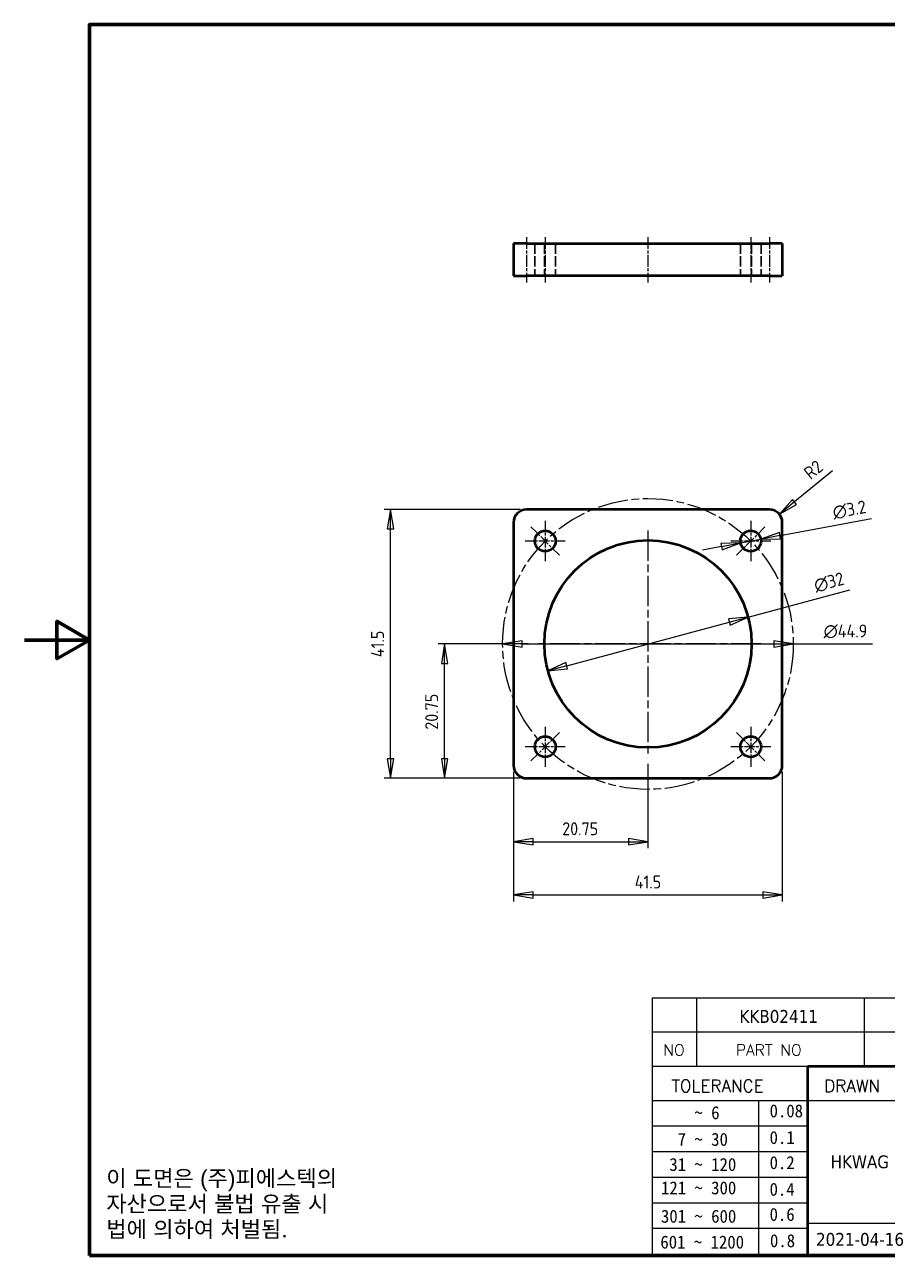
# Model space of a CAD drawing. Header units: millimetres. Extents: x 0 to 297, y 0 to 210.
# Drawn here: x 0 to 133.3, y 10 to 200 of the extents above; entities that cross this region are included whole.
import ezdxf
from ezdxf.enums import TextEntityAlignment as Align

# ---------------------------------------------------------------- set-up
doc = ezdxf.new("R2010")
doc.units = ezdxf.units.MM
doc.linetypes.add('CHAIN', pattern=[0.35429999999999995, 0.2362, -0.0295, 0.0591, -0.0295])
doc.linetypes.add('DASHED', pattern=[0.2067, 0.1654, -0.0413])
doc.layers.get('0').update_dxf_attribs({"lineweight": 25})
for name, color, linetype, lineweight in [('가려진 것(ISO)', 5, 'DASHED', 35), ('가시적인 것(ISO)', 7, 'Continuous', 50), ('경계(ISO)', 7, 'Continuous', 70), ('기호(ISO)', 7, 'Continuous', 25), ('제목(ISO)', 5, 'Continuous', 50), ('중심 표식(ISO)', 1, 'Continuous', 25), ('중심선(ISO)', 1, 'Continuous', 25), ('치수(ISO)', 7, 'Continuous', 25)]:
    doc.layers.add(name, color=color, linetype=linetype, lineweight=lineweight)
doc.styles.add('HAN_291', font='')
doc.styles.add('ISO Proportional', font='arial.ttf')
doc.styles.add('ISO ProportionalPSTEK', font='isocp.shx')
doc.styles.add('RC_284', font='ROMANC.shx')
doc.styles.add('RC_287', font='ROMANC.shx')
doc.styles.add('텍스트 스타일359', font='tahoma.ttf')
doc.styles.get('HAN_291').set_extended_font_data('GulimChe')
doc.dimstyles.new('PSTEK', dxfattribs={"dimtxt": 2, "dimasz": 3, "dimexe": 1, "dimexo": 1, "dimgap": 1, "dimtad": 1, "dimrnd": 1e-08, "dimdsep": 46, "dimtxsty": 'ISO ProportionalPSTEK', "dimblk": 'Filled-1', "dimcen": 0.09, "dimdle": 10, "dimclrd": 3, "dimclre": 3, "dimclrt": 1, "dimadec": 1, "dimazin": 2, "dimtfac": 1, "dimtmove": 0, "dimatfit": 3, "dimfxl": 0, "dimtolj": 1, "dimlwd": -1, "dimlwe": -1, "dimarcsym": 0})

# ---------------------------------------------------------------- blocks, each defined once
blk = doc.blocks.new('경계 Default Border')
at = {"layer": '경계(ISO)', "flags": 128}
for points in [[(10, 10), (10, 200), (287.0000076293945, 200), (287.0000076293945, 10), (10, 10)], [(0, 105), (10, 105), (5, 107.8867530822754), (5, 102.1132469177246), (10, 105)]]:
    blk.add_lwpolyline(points, dxfattribs=at)
blk = doc.blocks.new('제목 블록 PSTEK')
at = {"color": 180}
for p, q in [((182.475792979055, 11.79100474011392), (182.4757929790549, 51.56524660363496)), ((182.4757929790549, 51.56524660363496), (372.4757929537551, 51.56524660363496)), ((189.2651435055721, 51.56524660363496), (189.2651435055722, 41.00524660363494)), ((215.2152739891528, 41.00524660363494), (215.2152739891528, 51.56524660363496)), ((182.475792979055, 46.2852466036349), (372.4757929537551, 46.28524660363492)), ((182.475792979055, 41.00524660363493), (206.451475290024, 41.00524660363493)), ((182.475792979055, 35.72524660363497), (206.451475290024, 35.72524660363497)), ((198.8621818849491, 12.02524660363491), (198.8621818849491, 35.72524660363497)), ((206.451475290024, 35.72524660363497), (372.4757929537551, 35.72524660363497)), ((182.475792979055, 31.77524660363492), (206.451475290024, 31.77524660363492)), ((182.475792979055, 27.82524660363487), (206.451475290024, 27.82524660363487)), ((182.475792979055, 23.87524660363505), (206.451475290024, 23.87524660363505)), ((182.475792979055, 19.92524660363478), (206.451475290024, 19.92524660363478)), ((182.475792979055, 15.97524660363496), (206.451475290024, 15.97524660363496)), ((206.451475290024, 16.74100474011396), (255.9175931367359, 16.74100474011396)), ((182.475792979055, 11.79100474011392), (372.4757929537551, 11.79100474011389))]:
    blk.add_line(p, q, dxfattribs=at)
at = {"color": 7, "linetype": 'Continuous', "lineweight": 25}
blk.add_line((182.4771903250938, 46.27967054998719), (231.7273669611342, 46.27967054998717), dxfattribs=at)
at = {"color": 7, "lineweight": 50}
for p, q in [((206.4514752900237, 11.79100474011392), (206.4514752900237, 41.00524660363494)), ((206.451475290024, 41.00524660363494), (372.4757929537551, 41.00524660363496))]:
    blk.add_line(p, q, dxfattribs=at)
at = {"color": 7}
for s, height, style, p in [('NO', 1.742399930953979, 'RC_284', (184.135398793432, 42.62317362549192)), ('PART NO', 1.742399930953979, 'RC_284', (195.3359407378685, 42.62317362549192)), (' TOLERANCE', 1.899999976158142, 'RC_287', (184.0872874387979, 37.00893196870329)), ('DRAWN', 1.899999976158142, 'RC_287', (208.9766620976279, 37.00893196870329)), ('    ~ 6', 2.000000029802322, 'HAN_291', (183.7721304966814, 32.8176515608431)), ('0.08', 2.000000029802322, 'HAN_291', (200.5467345600617, 33.09873600004101)), ('  7 ~ 30', 2.000000029802322, 'HAN_291', (183.7721304966814, 28.70538114822415)), ('0.1', 2.000000029802322, 'HAN_291', (200.5467345600617, 28.98646558742206)), (' 31 ~ 120', 2.000000029802322, 'HAN_291', (183.7721304966814, 24.82628181916237)), ('0.2', 2.000000029802322, 'HAN_291', (200.5467345600617, 25.10736625836028)), ('121 ~ 300', 2.000000029802322, 'HAN_291', (183.7721304966814, 21.21401206133254)), ('0.4', 2.000000029802322, 'HAN_291', (200.5467345600617, 20.99509650053045)), ('0.6', 2.000000029802322, 'HAN_291', (200.5467345600617, 17.11599717146868)), ('301 ~ 600', 2.000000029802322, 'HAN_291', (183.7721304966814, 16.83491273227077)), ('601 ~ 1200', 2.000000029802322, 'HAN_291', (183.6802025156883, 12.84759660881125)), ('0.8', 2.000000029802322, 'HAN_291', (200.6097246063884, 13.05732192299702))]:
    blk.add_text(s, height=height, dxfattribs=dict(at, style=style)).set_placement(p)
at = {"layer": '제목(ISO)', "color": 7, "style": '텍스트 스타일359'}
for tag, p in [('부품_번호_001', (195.8984192975649, 47.68851719507643)), ('설명_001', (235.7631287487936, 47.93159905692535)), ('재질_001', (293.7506796435016, 47.93372118353429)), ("3._Q'TY_001", (312.7118730373913, 47.93039168245939)), ('질량\\P3;_001', (350.3491844443128, 48.17078166006607)), ('1._MODEL_NAME_001', (332.1084007889927, 37.37372118353427)), ('제목_001', (336.4397995242736, 32.13114855912003)), ('부품_번호_001', (334.5576595507968, 26.81372118353431)), ('설계자_001', (209.9799229420091, 25.24293205220372)), ('프로젝트_001', (271.7590988545725, 16.70023296085608)), ('작성_날짜_001', (207.7211894128072, 13.27447932001324)), ('시트_크기_001', (260.7764988779332, 14.84660024536737)), ('프로젝트_002', (275.5713032329241, 13.30272914206318))]:
    blk.add_attdef(tag, p, '', height=1.983050853013992, dxfattribs=at)
for tag, p in [('4._COLOR', (327.6805273250926, 48.92524660363493)), ('점검자', (231.1845342133799, 26.23312567187446)), ('엔지니어링_승인자', (247.673240162284, 26.23312567187446)), ('점검_날짜', (231.1845342133799, 14.26600474011394)), ('엔지니어링_승인_날짜', (247.673240162284, 14.26600474011394))]:
    blk.add_attdef(tag, text='', height=1.983050853013992, dxfattribs=at).set_placement(p, align=Align.MIDDLE_CENTER)
blk = doc.blocks.new('Filled-1')
at = {"color": 0}
for p, q in [((0, 0), (-1, 0.1666666666666667)), ((-1, 0.1666666666666667), (-1, -0.1666666666666667)), ((-1, 0), (0, 0)), ((-1, -0.1666666666666667), (0, 0))]:
    blk.add_line(p, q, dxfattribs=at)
at = {"color": 0, "flags": 128}
blk.add_lwpolyline([(-1, -0.1666666666666667), (0, 0), (-1, 0.1666666666666667), (-1, -0.1666666666666667)], dxfattribs=at)
at = {"color": 0}
blk.add_solid([(-1, -0.1666666666666667), (0, 0), (-1, 0.1666666666666667), (-1, -0.1666666666666667)], dxfattribs=at)
blk = doc.blocks.new('*D13')
at = {"layer": 'Defpoints', "color": 0, "transparency": 16777216}
for p in [(111.7407342250575, 108.5367751262201), (80.83110778380691, 100.2545656829409)]:
    blk.add_point(p, dxfattribs=at)
at = {"layer": '치수(ISO)', "color": 3, "transparency": 16777216}
for p, q in [((111.7407342250575, 108.5367751262201), (127.4419279730892, 112.7438973112089)), ((83.72888526267417, 101.0310228182483), (108.8429567461903, 107.7603179909127))]:
    blk.add_line(p, q, dxfattribs=at)
at = {"layer": '치수(ISO)', "color": 3, "transparency": 16777216, "xscale": 3, "yscale": 3, "zscale": 3}
for p, rotation in [((111.7407342250575, 108.5367751262201), 14.99999999999723), ((80.83110778380691, 100.2545656829409), 194.9999999999972)]:
    blk.add_blockref('Filled-1', p, dxfattribs=dict(at, rotation=rotation))
at = {"layer": '치수(ISO)', "color": 1, "transparency": 16777216, "insert": (121.7197146241923, 114.3168709957313), "char_height": 2, "attachment_point": 1, "rotation": 14.999999999997241, "style": 'ISO ProportionalPSTEK'}
blk.add_mtext('\\A1;∅32', dxfattribs=at)
blk = doc.blocks.new('*D14')
at = {"layer": 'Defpoints', "color": 0, "transparency": 16777216}
for p in [(73.83528070177059, 104.3956928552208), (118.7365613070936, 104.3956479539402)]:
    blk.add_point(p, dxfattribs=at)
at = {"layer": '치수(ISO)', "color": 3, "transparency": 16777216}
for p, q in [((76.83528070176908, 104.3956898552208), (115.7365613070951, 104.3956509539402)), ((118.7365613070936, 104.3956479539402), (130.9659589926181, 104.3956357245425))]:
    blk.add_line(p, q, dxfattribs=at)
at = {"layer": '치수(ISO)', "color": 3, "transparency": 16777216, "xscale": 3, "yscale": 3, "zscale": 3}
for p, rotation in [((73.83528070177059, 104.3956928552208), 179.9999427042204), ((118.7365613070936, 104.3956479539402), 359.9999427042204)]:
    blk.add_blockref('Filled-1', p, dxfattribs=dict(at, rotation=rotation))
at = {"layer": '치수(ISO)', "color": 1, "transparency": 16777216, "insert": (123.4227750346184, 107.395643267728), "char_height": 2, "attachment_point": 1, "rotation": 359.9999427042204, "style": 'ISO ProportionalPSTEK'}
blk.add_mtext('\\A1;∅44.9', dxfattribs=at)
blk = doc.blocks.new('*D15')
at = {"layer": 'Defpoints', "color": 0, "transparency": 16777216}
for p in [(110.5880692483927, 119.9771787462267), (113.7337727604718, 120.5641620629343)]:
    blk.add_point(p, dxfattribs=at)
at = {"layer": '치수(ISO)', "color": 3, "transparency": 16777216}
for p, q in [((116.682869803046, 121.1144589223477), (130.8267048649694, 123.753676249643)), ((110.5880692483927, 119.9771787462267), (113.7337727604718, 120.5641620629343)), ((107.6389722058185, 119.4268818868133), (104.6898751632444, 118.8765850274))]:
    blk.add_line(p, q, dxfattribs=at)
at = {"layer": '치수(ISO)', "color": 3, "transparency": 16777216, "xscale": 3, "yscale": 3, "zscale": 3}
for p, rotation in [((113.7337727604718, 120.5641620629343), 190.5697449922812), ((110.5880692483927, 119.9771787462267), 10.56974499228116)]:
    blk.add_blockref('Filled-1', p, dxfattribs=dict(at, rotation=rotation))
at = {"layer": '치수(ISO)', "color": 1, "transparency": 16777216, "insert": (124.6532746540962, 125.653905968981), "char_height": 2, "attachment_point": 1, "rotation": 10.569744992281166, "style": 'ISO ProportionalPSTEK'}
blk.add_mtext('\\A1;∅3.2', dxfattribs=at)
blk = doc.blocks.new('*D16')
at = {"layer": 'Defpoints', "color": 0, "transparency": 16777216}
for p in [(116.5847613995097, 124.4110136112153), (115.0359210044323, 123.1456704045806)]:
    blk.add_point(p, dxfattribs=at)
at = {"layer": '치수(ISO)', "color": 3, "transparency": 16777216}
blk.add_line((124.7750410608592, 131.102158007284), (118.9080219921257, 126.3090284211673), dxfattribs=at)
at = {"layer": '치수(ISO)', "color": 3, "transparency": 16777216, "xscale": 3, "yscale": 3, "zscale": 3, "rotation": 219.2475047802303}
blk.add_blockref('Filled-1', (116.5847613995097, 124.4110136112153), dxfattribs=at)
at = {"layer": '치수(ISO)', "color": 1, "transparency": 16777216, "insert": (120.1507266053101, 131.198644721072), "char_height": 2, "attachment_point": 1, "rotation": 39.24750478023032, "style": 'ISO ProportionalPSTEK'}
blk.add_mtext('\\A1;R2', dxfattribs=at)
blk = doc.blocks.new('*D17')
at = {"layer": 'Defpoints', "color": 0, "transparency": 16777216}
for p in [(75.53592100443224, 85.64567040458051), (96.28592100443225, 86.89567040458051), (96.28592100443225, 73.86226772012336)]:
    blk.add_point(p, dxfattribs=at)
at = {"layer": '치수(ISO)', "color": 3, "transparency": 16777216}
for p, q in [((96.28592100443225, 85.89567040458051), (96.28592100443225, 72.86226772012336)), ((75.53592100443224, 84.64567040458051), (75.53592100443224, 72.86226772012336)), ((78.53592100443224, 73.86226772012336), (93.28592100443225, 73.86226772012336))]:
    blk.add_line(p, q, dxfattribs=at)
at = {"layer": '치수(ISO)', "color": 3, "transparency": 16777216, "xscale": 3, "yscale": 3, "zscale": 3, "rotation": 180}
blk.add_blockref('Filled-1', (75.53592100443224, 73.86226772012336), dxfattribs=at)
at = {"layer": '치수(ISO)', "color": 3, "transparency": 16777216, "xscale": 3, "yscale": 3, "zscale": 3}
blk.add_blockref('Filled-1', (96.28592100443225, 73.86226772012336), dxfattribs=at)
at = {"layer": '치수(ISO)', "color": 1, "transparency": 16777216, "insert": (83.04410594740752, 76.86266142091077), "char_height": 2, "attachment_point": 1, "style": 'ISO ProportionalPSTEK'}
blk.add_mtext('\\A1;20.75', dxfattribs=at)
blk = doc.blocks.new('*D18')
at = {"layer": 'Defpoints', "color": 0, "transparency": 16777216}
for p in [(75.53592100443224, 85.64567040458053), (117.0359210044323, 85.64567040458053), (117.0359210044323, 65.64567040458053)]:
    blk.add_point(p, dxfattribs=at)
at = {"layer": '치수(ISO)', "color": 3, "transparency": 16777216}
for p, q in [((75.53592100443224, 84.64567040458053), (75.53592100443224, 64.64567040458053)), ((117.0359210044323, 84.64567040458053), (117.0359210044323, 64.64567040458053)), ((78.53592100443224, 65.64567040458053), (114.0359210044323, 65.64567040458053))]:
    blk.add_line(p, q, dxfattribs=at)
at = {"layer": '치수(ISO)', "color": 3, "transparency": 16777216, "xscale": 3, "yscale": 3, "zscale": 3, "rotation": 180}
blk.add_blockref('Filled-1', (75.53592100443224, 65.64567040458053), dxfattribs=at)
at = {"layer": '치수(ISO)', "color": 3, "transparency": 16777216, "xscale": 3, "yscale": 3, "zscale": 3}
blk.add_blockref('Filled-1', (117.0359210044323, 65.64567040458053), dxfattribs=at)
at = {"layer": '치수(ISO)', "color": 1, "transparency": 16777216, "insert": (94.24449964819495, 68.64567040458053), "char_height": 2, "attachment_point": 1, "style": 'ISO ProportionalPSTEK'}
blk.add_mtext('\\A1;41.5', dxfattribs=at)
blk = doc.blocks.new('*D19')
at = {"layer": 'Defpoints', "color": 0, "transparency": 16777216}
for p in [(64.87393286423128, 104.3956704045805), (78.78592100443225, 104.3956704045805), (77.53592100443223, 83.64567040458053)]:
    blk.add_point(p, dxfattribs=at)
at = {"layer": '치수(ISO)', "color": 3, "transparency": 16777216}
for p, q in [((77.78592100443225, 104.3956704045805), (63.87393286423127, 104.3956704045805)), ((64.87393286423126, 86.64567040458053), (64.87393286423128, 101.3956704045805)), ((76.53592100443223, 83.64567040458053), (63.87393286423127, 83.64567040458053))]:
    blk.add_line(p, q, dxfattribs=at)
at = {"layer": '치수(ISO)', "color": 3, "transparency": 16777216, "xscale": 3, "yscale": 3, "zscale": 3}
for p, rotation in [((64.87393286423128, 104.3956704045805), 90), ((64.87393286423126, 83.64567040458053), 270)]:
    blk.add_blockref('Filled-1', p, dxfattribs=dict(at, rotation=rotation))
at = {"layer": '치수(ISO)', "color": 1, "transparency": 16777216, "insert": (61.87353916344386, 91.1538553475558), "char_height": 2, "attachment_point": 1, "rotation": 90, "style": 'ISO ProportionalPSTEK'}
blk.add_mtext('\\A1;20.75', dxfattribs=at)
blk = doc.blocks.new('*D20')
at = {"layer": 'Defpoints', "color": 0, "transparency": 16777216}
for p in [(56.51821189871383, 125.1456704045805), (77.53592100443224, 125.1456704045805), (77.53592100443223, 83.64567040458053)]:
    blk.add_point(p, dxfattribs=at)
at = {"layer": '치수(ISO)', "color": 3, "transparency": 16777216}
for p, q in [((76.53592100443224, 125.1456704045805), (55.51821189871383, 125.1456704045805)), ((56.51821189871382, 86.64567040458053), (56.51821189871383, 122.1456704045805)), ((76.53592100443223, 83.64567040458053), (55.51821189871382, 83.64567040458053))]:
    blk.add_line(p, q, dxfattribs=at)
at = {"layer": '치수(ISO)', "color": 3, "transparency": 16777216, "xscale": 3, "yscale": 3, "zscale": 3}
for p, rotation in [((56.51821189871383, 125.1456704045805), 90), ((56.51821189871382, 83.64567040458053), 270)]:
    blk.add_blockref('Filled-1', p, dxfattribs=dict(at, rotation=rotation))
at = {"layer": '치수(ISO)', "color": 1, "transparency": 16777216, "insert": (53.51821189871381, 102.3542490483432), "char_height": 2, "attachment_point": 1, "rotation": 90, "style": 'ISO ProportionalPSTEK'}
blk.add_mtext('\\A1;41.5', dxfattribs=at)

msp = doc.modelspace()

# ---------------------------------------------------------------- linework, layer by layer
at = {"layer": '가려진 것(ISO)', "ltscale": 9.523383140563965}
for p, q in [((78.81092100444985, 166.2026523740161), (78.81092100444985, 161.2026523740161)), ((80.28592100444985, 166.2026523740113), (80.28592100444985, 161.2026523740113)), ((82.01092100444984, 166.2026523740161), (82.01092100444984, 161.2026523740161)), ((110.5609210044499, 166.2026523740161), (110.5609210044499, 161.2026523740161)), ((112.2859210044498, 166.2026523740113), (112.2859210044498, 161.2026523740113)), ((113.7609210044499, 166.2026523740161), (113.7609210044499, 161.2026523740161))]:
    msp.add_line(p, q, dxfattribs=at)
at = {"layer": '가시적인 것(ISO)'}
for p, q in [((75.53592100444985, 166.2026523740169), (75.53592100444985, 161.2026523740169)), ((77.53592100444985, 166.2026523740175), (75.53592100444983, 166.2026523740169)), ((77.53592100444985, 166.2026523740175), (115.0359210044499, 166.2026523740175)), ((117.0359210044499, 166.2026523740169), (115.0359210044499, 166.2026523740175)), ((117.0359210044499, 166.2026523740169), (117.0359210044499, 161.2026523740169)), ((75.53592100444985, 161.2026523740169), (77.53592100444985, 161.2026523740175)), ((115.0359210044499, 161.2026523740175), (77.53592100444985, 161.2026523740175)), ((115.0359210044499, 161.2026523740175), (117.0359210044499, 161.2026523740169)), ((115.0359210044323, 125.1456704045805), (77.53592100443225, 125.1456704045805)), ((75.53592100443224, 123.1456704045805), (75.53592100443224, 85.64567040458051)), ((117.0359210044323, 85.64567040458051), (117.0359210044323, 123.1456704045805)), ((77.53592100443224, 83.64567040458053), (115.0359210044323, 83.64567040458053))]:
    msp.add_line(p, q, dxfattribs=at)
for centre, radius in [((80.41092100443224, 120.2706704045805), 1.6), ((112.1609210044323, 120.2706704045805), 1.6), ((96.28592100443225, 104.3956704045805), 16), ((80.41092100443223, 88.52067040458051), 1.6), ((112.1609210044322, 88.5206704045805), 1.6)]:
    msp.add_circle(centre, radius, dxfattribs=at)
for centre, radius, start, end in [((77.53592100443225, 123.1456704045805), 2.000000000000015, 90, 180), ((115.0359210044323, 123.1456704045805), 1.999999999999984, 0, 90), ((77.53592100443225, 85.64567040458051), 2.000000000000024, 180, 269.9999999999997), ((115.0359210044323, 85.64567040458053), 2.000000000000004, 270.0000000000005, 0)]:
    msp.add_arc(centre, radius, start, end, dxfattribs=at)
at = {"layer": '중심 표식(ISO)', "linetype": 'CHAIN', "ltscale": 6.889386177062988}
for p, q in [((82.60295202611054, 118.0786393829022), (78.21888998275395, 122.4627014262588)), ((80.41092100443224, 123.3706704045805), (80.41092100443224, 117.1706704045805)), ((114.3529520261106, 122.4627014262588), (109.968889982754, 118.0786393829022)), ((112.1609210044323, 123.3706704045805), (112.1609210044323, 117.1706704045805)), ((83.51092100443225, 120.2706704045805), (77.31092100443223, 120.2706704045805)), ((115.2609210044322, 120.2706704045805), (109.0609210044322, 120.2706704045805)), ((80.41092100443223, 91.62067040458052), (80.41092100443223, 85.4206704045805)), ((112.1609210044322, 91.6206704045805), (112.1609210044322, 85.42067040458049)), ((78.21888998275392, 86.32863938290221), (82.60295202611053, 90.7127014262588)), ((114.3529520261105, 86.3286393829022), (109.9688899827539, 90.71270142625879)), ((83.51092100443223, 88.52067040458051), (77.31092100443222, 88.52067040458051)), ((115.2609210044322, 88.5206704045805), (109.0609210044322, 88.5206704045805))]:
    msp.add_line(p, q, dxfattribs=at)
at = {"layer": '중심 표식(ISO)', "linetype": 'CHAIN', "ltscale": 19.75726699829102}
for p, q in [((96.28592100443225, 121.8956704045805), (96.28592100443225, 86.89567040458051)), ((113.7859210044323, 104.3956704045805), (78.78592100443225, 104.3956704045805))]:
    msp.add_line(p, q, dxfattribs=at)
at = {"layer": '중심선(ISO)', "linetype": 'CHAIN', "ltscale": 7.778351783752441}
for p, q in [((77.53592100444985, 167.2026523740172), (77.53592100444985, 160.2026523740169)), ((80.41092100444985, 167.2026523740161), (80.41092100444985, 160.2026523740161)), ((96.28592100444985, 167.2026523740114), (96.28592100444985, 160.2026523740113)), ((112.1609210044498, 167.2026523740161), (112.1609210044498, 160.2026523740161)), ((115.0359210044499, 167.2026523740172), (115.0359210044499, 160.2026523740169))]:
    msp.add_line(p, q, dxfattribs=at)
at = {"layer": '중심선(ISO)', "linetype": 'CHAIN', "ltscale": 19.75726699829102}
msp.add_circle((96.28592100443225, 104.3956704045805), 22.45064030267289, dxfattribs=at)

# ---------------------------------------------------------------- block references
msp.add_blockref('경계 Default Border', (0, 0))
ref = msp.add_blockref('제목 블록 PSTEK', (-85.47579295375516, -1.791004740113895))
ref.add_attrib('설계자_001', 'HKWAG', (124.5041299882539, 23.45192731208982), dxfattribs={"layer": '제목(ISO)', "color": 7, "height": 1.983050853013992, "style": '텍스트 스타일359'})
ref.add_attrib('작성_날짜_001', '2021-04-16', (122.2453964590521, 11.48347457989935), dxfattribs={"layer": '제목(ISO)', "color": 7, "height": 1.983050853013992, "style": '텍스트 스타일359'})
ref.add_attrib('부품_번호_001', 'KKB02411', (110.4226263438097, 45.89751245496254), dxfattribs={"layer": '제목(ISO)', "color": 7, "height": 1.983050853013992, "style": '텍스트 스타일359'})

# ---------------------------------------------------------------- texts
at = {"layer": '기호(ISO)', "color": 7, "insert": (12.614359725722, 23.15025171321448), "char_height": 2.5, "width": 39.30610374543268, "attachment_point": 1, "line_spacing_factor": 0.9442214965820312, "style": 'ISO Proportional'}
msp.add_mtext('{\\fArial|b0|i0;\\H2.5000;이 도면은 (주)피에스텍의\\P자산으로서 불법 유출 시 \\P법에 의하여 처벌됨.}', dxfattribs=at)

# ---------------------------------------------------------------- dimensions: what is measured, and where the dimension line sits
at = {"layer": '치수(ISO)', "color": 3}
dim = msp.add_radius_dim(center=(115.0359210044323, 123.1456704045806), mpoint=(116.5847613995097, 124.4110136112153), dimstyle='PSTEK', override={"dimdec": 2, "dimcen": 0, "dimtp": 0, "dimtm": -0, "dimtdec": 2, "dimtofl": 0}, dxfattribs=at)
dim.commit()
dim.dimension.update_dxf_attribs({"geometry": '*D16', "text_midpoint": (123.0248056809455, 129.6722828212906), "dimtype": 164})
for p1, p2, override, picture, middle in [((110.5880692483927, 119.9771787462267), (113.7337727604718, 120.5641620629343), {"dimdec": 2, "dimlfac": 0.9999999999999949, "dimtp": 0, "dimtm": -0, "dimtdec": 2, "dimatfit": 2}, '*D15', (127.5236581241949, 123.1373329344847)), ((80.83110778380691, 100.2545656829409), (111.7407342250575, 108.5367751262201), {"dimdec": 2, "dimlfac": 0.9999999999999989, "dimtp": 0, "dimtm": -0, "dimtdec": 2, "dimatfit": 2}, '*D13', (124.4861379017809, 111.9518957486061)), ((73.83528070177059, 104.3956928552208), (118.7365613070936, 104.3956479539402), {"dimdec": 2, "dimlfac": 1.000000000000006, "dimtp": 0, "dimtm": -0, "dimtdec": 2, "dimatfit": 2}, '*D14', (126.6943655136185, 104.395639996136))]:
    dim = msp.add_diameter_dim_2p(p1=p1, p2=p2, dimstyle='PSTEK', override=override, dxfattribs=at)
    dim.commit()
    dim.dimension.update_dxf_attribs({"geometry": picture, "text_midpoint": middle, "dimtype": 163})
for base, p1, p2, angle, picture, middle in [((56.51821189871383, 125.1456704045805), (77.53592100443223, 83.64567040458053), (77.53592100443224, 125.1456704045805), 90, '*D20', (56.51821189871381, 104.3956704045805)), ((64.87393286423128, 104.3956704045805), (77.53592100443223, 83.64567040458053), (78.78592100443225, 104.3956704045805), 90, '*D19', (64.87393286423125, 94.02067040458051)), ((96.28592100443225, 73.86226772012336), (75.53592100443224, 85.64567040458051), (96.28592100443225, 86.89567040458051), 180, '*D17', (85.91092100443223, 73.86226772012336)), ((117.0359210044323, 65.64567040458053), (75.53592100443224, 85.64567040458053), (117.0359210044323, 85.64567040458053), 180, '*D18', (96.28592100443225, 65.64567040458053))]:
    dim = msp.add_linear_dim(base=base, p1=p1, p2=p2, angle=angle, dimstyle='PSTEK', override={"dimdec": 2, "dimtp": 0, "dimtm": -0, "dimtdec": 2, "dimtofl": 0, "dimatfit": 1}, dxfattribs=at)
    dim.commit()
    dim.dimension.update_dxf_attribs({"geometry": picture, "text_midpoint": middle, "dimtype": 160})

doc.saveas('drawing.dxf')
